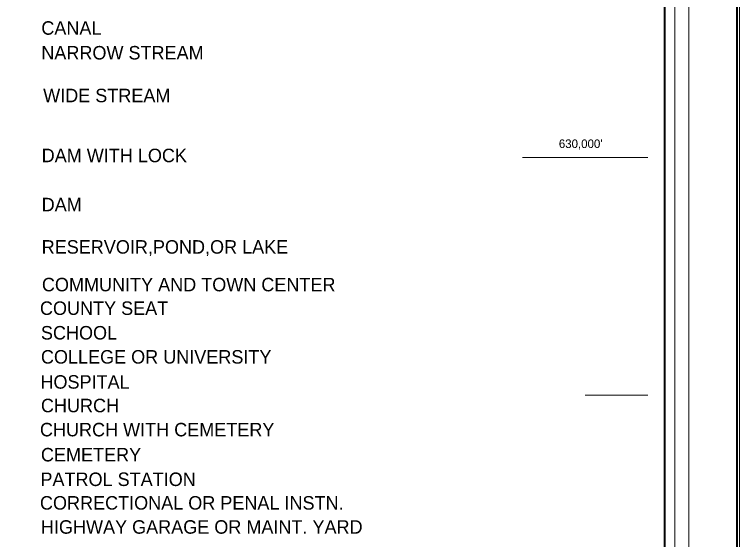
# Model space of a CAD drawing. Extents: x 673408 to 770039, y 165812 to 222209.
# Drawn here: x 760745 to 770039, y 187127 to 193855 of the extents above; entities that cross this region are included whole.
import ezdxf
from ezdxf.enums import TextEntityAlignment as Align

# ---------------------------------------------------------------- set-up
doc = ezdxf.new("R2010")
doc.units = 0
doc.header["$LTSCALE"] = 50
for name, color, linetype, lineweight in [('1', 7, 'Continuous', 25), ('20', 7, 'Continuous', 40), ('61', 7, 'Continuous', 13)]:
    doc.layers.add(name, color=color, linetype=linetype, lineweight=lineweight)

msp = doc.modelspace()

# ---------------------------------------------------------------- linework, layer by layer
at = {"layer": '1', "lineweight": 13}
msp.add_lwpolyline([(770038.55, 165812.15), (673407.9, 165812.15), (673407.9, 222209.2), (770038.55, 222209.2)], close=True, dxfattribs=at)
at = {"layer": '20'}
for points in [[(673442.91, 222174.2), (770003.55, 222174.2), (770003.55, 165847.16), (673442.91, 165847.16)], [(676630.76, 221065.23), (769078.04, 221065.23), (769078.04, 166938.87), (676630.76, 166938.87)]]:
    msp.add_lwpolyline(points, close=True, dxfattribs=at)
at = {"layer": '20', "lineweight": 13}
msp.add_lwpolyline([(676321.57, 221390.7), (676321.57, 166629.59), (676500.12, 166808.26), (676500.12, 221195.87), (769208.65, 221195.87), (769208.65, 166808.26), (676500.12, 166808.26), (676321.57, 166629.59), (769387.23, 166629.59), (769387.23, 221390.7)], close=True, dxfattribs=at)
at = {"layer": '61'}
for points in [[(767255.81, 192024), (767259.81, 192024), (767263.81, 192024), (767267.81, 192024), (767271.81, 192024), (767275.81, 192024), (767279.81, 192024), (767283.81, 192024), (767287.81, 192024), (767291.81, 192024), (767295.81, 192024), (767299.81, 192024), (767303.81, 192024), (767307.81, 192024), (767311.81, 192024), (767315.81, 192024), (767319.81, 192024), (767323.81, 192024), (767327.81, 192024), (767331.81, 192024), (767335.81, 192024), (767339.81, 192024), (767343.81, 192024), (767347.81, 192024), (767351.81, 192024), (767355.81, 192024), (767359.81, 192024), (767363.81, 192024), (767367.81, 192024), (767371.81, 192024), (767375.81, 192024), (767379.81, 192024), (767383.81, 192024), (767387.81, 192024), (767391.81, 192024), (767395.81, 192024), (767399.81, 192024), (767403.81, 192024), (767407.81, 192024), (767411.81, 192024), (767415.81, 192024), (767419.81, 192024), (767423.81, 192024), (767427.81, 192024), (767431.81, 192024), (767435.81, 192024), (767439.81, 192024), (767443.81, 192024), (767447.81, 192024), (767451.81, 192024), (767455.81, 192024), (767459.81, 192024), (767463.81, 192024), (767467.81, 192024), (767471.81, 192024), (767475.81, 192024), (767479.81, 192024), (767483.81, 192024), (767487.81, 192024), (767491.81, 192024), (767495.81, 192024), (767499.81, 192024), (767503.81, 192024), (767507.81, 192024), (767511.81, 192024), (767515.81, 192024), (767519.81, 192024), (767523.81, 192024), (767527.81, 192024), (767531.81, 192024), (767535.81, 192024), (767539.81, 192024), (767543.81, 192024), (767547.81, 192024), (767551.81, 192024), (767555.81, 192024), (767559.81, 192024), (767563.81, 192024), (767567.81, 192024), (767571.81, 192024), (767575.81, 192024), (767579.81, 192024), (767583.81, 192024), (767587.81, 192024), (767591.81, 192024), (767595.81, 192024), (767599.81, 192024), (767603.81, 192024), (767607.81, 192024), (767611.81, 192024), (767615.81, 192024), (767619.81, 192024), (767623.81, 192024), (767627.81, 192024), (767631.81, 192024), (767635.81, 192024), (767639.81, 192024), (767643.81, 192024), (767647.81, 192024), (767651.81, 192024)], [(767651.81, 192024), (767655.81, 192024), (767659.81, 192024), (767663.81, 192024), (767667.81, 192024), (767671.81, 192024), (767675.81, 192024), (767679.81, 192024), (767683.81, 192024), (767687.81, 192024), (767691.81, 192024), (767695.81, 192024), (767699.81, 192024), (767703.81, 192024), (767707.81, 192024), (767711.81, 192024), (767715.81, 192024), (767719.81, 192024), (767723.81, 192024), (767727.81, 192024), (767731.81, 192024), (767735.81, 192024), (767739.81, 192024), (767743.81, 192024), (767747.81, 192024), (767751.81, 192024), (767755.81, 192024), (767759.81, 192024), (767763.81, 192024), (767767.81, 192024), (767771.81, 192024), (767775.81, 192024), (767779.81, 192024), (767783.81, 192024), (767787.81, 192024), (767791.81, 192024), (767795.81, 192024), (767799.81, 192024), (767803.81, 192024), (767807.81, 192024), (767811.81, 192024), (767815.81, 192024), (767819.81, 192024), (767823.81, 192024), (767827.81, 192024), (767831.81, 192024), (767835.81, 192024), (767839.81, 192024), (767843.81, 192024), (767847.81, 192024), (767851.81, 192024), (767855.81, 192024), (767859.81, 192024), (767863.81, 192024), (767867.81, 192024), (767871.81, 192024), (767875.81, 192024), (767879.81, 192024), (767883.81, 192024), (767887.81, 192024), (767891.81, 192024), (767895.81, 192024), (767899.81, 192024), (767903.81, 192024), (767907.81, 192024), (767911.81, 192024), (767915.81, 192024), (767919.81, 192024), (767923.81, 192024), (767927.81, 192024), (767931.81, 192024), (767935.81, 192024), (767939.81, 192024), (767943.81, 192024), (767947.81, 192024), (767951.81, 192024), (767955.81, 192024), (767959.81, 192024), (767963.81, 192024), (767967.81, 192024), (767971.81, 192024), (767975.81, 192024), (767979.81, 192024), (767983.81, 192024), (767987.81, 192024), (767991.81, 192024), (767995.81, 192024), (767999.81, 192024), (768003.81, 192024), (768007.81, 192024), (768011.81, 192024), (768015.81, 192024), (768019.81, 192024), (768023.81, 192024), (768027.81, 192024), (768031.81, 192024), (768035.81, 192024), (768039.81, 192024), (768043.81, 192024), (768047.81, 192024)], [(768047.81, 192024), (768051.81, 192024), (768055.81, 192024), (768059.81, 192024), (768063.81, 192024), (768067.81, 192024), (768071.81, 192024), (768075.81, 192024), (768079.81, 192024), (768083.81, 192024), (768087.81, 192024), (768091.81, 192024), (768095.81, 192024), (768099.81, 192024), (768103.81, 192024), (768107.81, 192024), (768111.81, 192024), (768115.81, 192024), (768119.81, 192024), (768123.81, 192024), (768127.81, 192024), (768131.81, 192024), (768135.81, 192024), (768139.81, 192024), (768143.81, 192024), (768147.81, 192024), (768151.81, 192024), (768155.81, 192024), (768159.81, 192024), (768163.81, 192024), (768167.81, 192024), (768171.81, 192024), (768175.81, 192024), (768179.81, 192024), (768183.81, 192024), (768187.81, 192024), (768191.81, 192024), (768195.81, 192024), (768199.81, 192024), (768203.81, 192024), (768207.81, 192024), (768211.81, 192024), (768215.81, 192024), (768219.81, 192024), (768223.81, 192024), (768227.81, 192024), (768231.81, 192024), (768235.81, 192024), (768239.81, 192024), (768243.81, 192024), (768247.81, 192024), (768251.81, 192024), (768255.81, 192024), (768259.81, 192024), (768263.81, 192024), (768267.81, 192024), (768271.81, 192024), (768275.81, 192024), (768279.81, 192024), (768283.81, 192024), (768287.81, 192024), (768291.81, 192024), (768295.81, 192024), (768299.81, 192024), (768303.81, 192024), (768307.81, 192024), (768311.81, 192024), (768315.81, 192024), (768319.81, 192024), (768323.81, 192024), (768327.81, 192024), (768331.81, 192024), (768335.81, 192024), (768339.81, 192024), (768343.81, 192024), (768347.81, 192024), (768351.81, 192024), (768355.81, 192024), (768359.81, 192024), (768363.81, 192024), (768367.81, 192024), (768371.81, 192024), (768375.81, 192024), (768379.81, 192024), (768383.81, 192024), (768387.81, 192024), (768391.81, 192024), (768395.81, 192024), (768399.81, 192024), (768403.81, 192024), (768407.81, 192024), (768411.81, 192024), (768415.81, 192024), (768419.81, 192024), (768423.81, 192024), (768427.81, 192024), (768431.81, 192024), (768435.81, 192024), (768439.81, 192024), (768443.81, 192024)], [(768443.81, 192024), (768447.81, 192024), (768451.81, 192024), (768455.81, 192024), (768459.81, 192024), (768463.81, 192024), (768467.81, 192024), (768471.81, 192024), (768475.81, 192024), (768479.81, 192024), (768483.81, 192024), (768487.81, 192024), (768491.81, 192024), (768495.81, 192024), (768499.81, 192024), (768503.81, 192024), (768507.81, 192024), (768511.81, 192024), (768515.81, 192024), (768519.81, 192024), (768523.81, 192024), (768527.81, 192024), (768531.81, 192024), (768535.81, 192024), (768539.81, 192024), (768543.81, 192024), (768547.81, 192024), (768551.81, 192024), (768555.81, 192024), (768559.81, 192024), (768563.81, 192024), (768567.81, 192024), (768571.81, 192024), (768575.81, 192024), (768579.81, 192024), (768583.81, 192024), (768587.81, 192024), (768591.81, 192024), (768595.81, 192024), (768599.81, 192024), (768603.81, 192024), (768607.81, 192024), (768611.81, 192024), (768615.81, 192024), (768619.81, 192024), (768623.81, 192024), (768627.81, 192024), (768631.81, 192024), (768635.81, 192024), (768639.81, 192024), (768643.81, 192024), (768647.81, 192024), (768651.81, 192024), (768655.81, 192024), (768659.81, 192024), (768663.81, 192024), (768667.81, 192024), (768671.81, 192024), (768675.81, 192024), (768679.81, 192024), (768683.81, 192024), (768687.81, 192024), (768691.81, 192024), (768695.81, 192024), (768699.81, 192024), (768703.81, 192024), (768707.81, 192024), (768711.81, 192024), (768715.81, 192024), (768719.81, 192024), (768723.81, 192024), (768727.81, 192024), (768731.81, 192024), (768735.81, 192024), (768739.81, 192024), (768743.81, 192024), (768747.81, 192024), (768751.81, 192024), (768755.81, 192024), (768759.81, 192024), (768763.81, 192024), (768767.81, 192024), (768771.81, 192024), (768775.81, 192024), (768779.81, 192024), (768783.81, 192024), (768787.81, 192024), (768791.81, 192024), (768795.81, 192024), (768799.81, 192024), (768803.81, 192024), (768807.81, 192024), (768811.81, 192024), (768815.81, 192024), (768819.81, 192024), (768823.81, 192024), (768827.81, 192024), (768831.81, 192024), (768835.81, 192024), (768839.81, 192024)], [(768839.81, 192024), (768843.81, 192024), (768847.81, 192024), (768851.81, 192024), (768855.81, 192024), (768859.81, 192024), (768864.81, 192024)], [(768060.31, 188976), (768062.31, 188976), (768064.31, 188976), (768066.31, 188976), (768068.31, 188976), (768070.31, 188976), (768072.31, 188976), (768074.31, 188976), (768076.31, 188976), (768078.31, 188976), (768080.31, 188976), (768082.31, 188976), (768084.31, 188976), (768086.31, 188976), (768088.31, 188976), (768090.31, 188976), (768092.31, 188976), (768094.31, 188976), (768096.31, 188976), (768098.31, 188976), (768100.31, 188976), (768102.31, 188976), (768104.31, 188976), (768106.31, 188976), (768108.31, 188976), (768110.31, 188976), (768112.31, 188976), (768114.31, 188976), (768116.31, 188976), (768118.31, 188976), (768120.31, 188976), (768122.31, 188976), (768124.31, 188976), (768126.31, 188976), (768128.31, 188976), (768130.31, 188976), (768132.31, 188976), (768134.31, 188976), (768136.31, 188976), (768138.31, 188976), (768140.31, 188976), (768142.31, 188976), (768144.31, 188976), (768146.31, 188976), (768148.31, 188976), (768150.31, 188976), (768152.31, 188976), (768154.31, 188976), (768156.31, 188976), (768158.31, 188976), (768160.31, 188976), (768162.31, 188976), (768164.31, 188976), (768166.31, 188976), (768168.31, 188976), (768170.31, 188976), (768172.31, 188976), (768174.31, 188976), (768176.31, 188976), (768178.31, 188976), (768180.31, 188976), (768182.31, 188976), (768184.31, 188976), (768186.31, 188976), (768188.31, 188976), (768190.31, 188976), (768192.31, 188976), (768194.31, 188976), (768196.31, 188976), (768198.31, 188976), (768200.31, 188976), (768202.31, 188976), (768204.31, 188976), (768206.31, 188976), (768208.31, 188976), (768210.31, 188976), (768212.31, 188976), (768214.31, 188976), (768216.31, 188976), (768218.31, 188976), (768220.31, 188976), (768222.31, 188976), (768224.31, 188976), (768226.31, 188976), (768228.31, 188976), (768230.31, 188976), (768232.31, 188976), (768234.31, 188976), (768236.31, 188976), (768238.31, 188976), (768240.31, 188976), (768242.31, 188976), (768244.31, 188976), (768246.31, 188976), (768248.31, 188976), (768250.31, 188976), (768252.31, 188976), (768254.31, 188976), (768256.31, 188976), (768258.31, 188976)], [(768258.31, 188976), (768260.31, 188976), (768262.31, 188976), (768264.31, 188976), (768266.31, 188976), (768268.31, 188976), (768270.31, 188976), (768272.31, 188976), (768274.31, 188976), (768276.31, 188976), (768278.31, 188976), (768280.31, 188976), (768282.31, 188976), (768284.31, 188976), (768286.31, 188976), (768288.31, 188976), (768290.31, 188976), (768292.31, 188976), (768294.31, 188976), (768296.31, 188976), (768298.31, 188976), (768300.31, 188976), (768302.31, 188976), (768304.31, 188976), (768306.31, 188976), (768308.31, 188976), (768310.31, 188976), (768312.31, 188976), (768314.31, 188976), (768316.31, 188976), (768318.31, 188976), (768320.31, 188976), (768322.31, 188976), (768324.31, 188976), (768326.31, 188976), (768328.31, 188976), (768330.31, 188976), (768332.31, 188976), (768334.31, 188976), (768336.31, 188976), (768338.31, 188976), (768340.31, 188976), (768342.31, 188976), (768344.31, 188976), (768346.31, 188976), (768348.31, 188976), (768350.31, 188976), (768352.31, 188976), (768354.31, 188976), (768356.31, 188976), (768358.31, 188976), (768360.31, 188976), (768362.31, 188976), (768364.31, 188976), (768366.31, 188976), (768368.31, 188976), (768370.31, 188976), (768372.31, 188976), (768374.31, 188976), (768376.31, 188976), (768378.31, 188976), (768380.31, 188976), (768382.31, 188976), (768384.31, 188976), (768386.31, 188976), (768388.31, 188976), (768390.31, 188976), (768392.31, 188976), (768394.31, 188976), (768396.31, 188976), (768398.31, 188976), (768400.31, 188976), (768402.31, 188976), (768404.31, 188976), (768406.31, 188976), (768408.31, 188976), (768410.31, 188976), (768412.31, 188976), (768414.31, 188976), (768416.31, 188976), (768418.31, 188976), (768420.31, 188976), (768422.31, 188976), (768424.31, 188976), (768426.31, 188976), (768428.31, 188976), (768430.31, 188976), (768432.31, 188976), (768434.31, 188976), (768436.31, 188976), (768438.31, 188976), (768440.31, 188976), (768442.31, 188976), (768444.31, 188976), (768446.31, 188976), (768448.31, 188976), (768450.31, 188976), (768452.31, 188976), (768454.31, 188976), (768456.31, 188976)], [(768456.31, 188976), (768458.31, 188976), (768460.31, 188976), (768462.31, 188976), (768464.31, 188976), (768466.31, 188976), (768468.31, 188976), (768470.31, 188976), (768472.31, 188976), (768474.31, 188976), (768476.31, 188976), (768478.31, 188976), (768480.31, 188976), (768482.31, 188976), (768484.31, 188976), (768486.31, 188976), (768488.31, 188976), (768490.31, 188976), (768492.31, 188976), (768494.31, 188976), (768496.31, 188976), (768498.31, 188976), (768500.31, 188976), (768502.31, 188976), (768504.31, 188976), (768506.31, 188976), (768508.31, 188976), (768510.31, 188976), (768512.31, 188976), (768514.31, 188976), (768516.31, 188976), (768518.31, 188976), (768520.31, 188976), (768522.31, 188976), (768524.31, 188976), (768526.31, 188976), (768528.31, 188976), (768530.31, 188976), (768532.31, 188976), (768534.31, 188976), (768536.31, 188976), (768538.31, 188976), (768540.31, 188976), (768542.31, 188976), (768544.31, 188976), (768546.31, 188976), (768548.31, 188976), (768550.31, 188976), (768552.31, 188976), (768554.31, 188976), (768556.31, 188976), (768558.31, 188976), (768560.31, 188976), (768562.31, 188976), (768564.31, 188976), (768566.31, 188976), (768568.31, 188976), (768570.31, 188976), (768572.31, 188976), (768574.31, 188976), (768576.31, 188976), (768578.31, 188976), (768580.31, 188976), (768582.31, 188976), (768584.31, 188976), (768586.31, 188976), (768588.31, 188976), (768590.31, 188976), (768592.31, 188976), (768594.31, 188976), (768596.31, 188976), (768598.31, 188976), (768600.31, 188976), (768602.31, 188976), (768604.31, 188976), (768606.31, 188976), (768608.31, 188976), (768610.31, 188976), (768612.31, 188976), (768614.31, 188976), (768616.31, 188976), (768618.31, 188976), (768620.31, 188976), (768622.31, 188976), (768624.31, 188976), (768626.31, 188976), (768628.31, 188976), (768630.31, 188976), (768632.31, 188976), (768634.31, 188976), (768636.31, 188976), (768638.31, 188976), (768640.31, 188976), (768642.31, 188976), (768644.31, 188976), (768646.31, 188976), (768648.31, 188976), (768650.31, 188976), (768652.31, 188976), (768654.31, 188976)], [(768654.31, 188976), (768656.31, 188976), (768658.31, 188976), (768660.31, 188976), (768662.31, 188976), (768664.31, 188976), (768666.31, 188976), (768668.31, 188976), (768670.31, 188976), (768672.31, 188976), (768674.31, 188976), (768676.31, 188976), (768678.31, 188976), (768680.31, 188976), (768682.31, 188976), (768684.31, 188976), (768686.31, 188976), (768688.31, 188976), (768690.31, 188976), (768692.31, 188976), (768694.31, 188976), (768696.31, 188976), (768698.31, 188976), (768700.31, 188976), (768702.31, 188976), (768704.31, 188976), (768706.31, 188976), (768708.31, 188976), (768710.31, 188976), (768712.31, 188976), (768714.31, 188976), (768716.31, 188976), (768718.31, 188976), (768720.31, 188976), (768722.31, 188976), (768724.31, 188976), (768726.31, 188976), (768728.31, 188976), (768730.31, 188976), (768732.31, 188976), (768734.31, 188976), (768736.31, 188976), (768738.31, 188976), (768740.31, 188976), (768742.31, 188976), (768744.31, 188976), (768746.31, 188976), (768748.31, 188976), (768750.31, 188976), (768752.31, 188976), (768754.31, 188976), (768756.31, 188976), (768758.31, 188976), (768760.31, 188976), (768762.31, 188976), (768764.31, 188976), (768766.31, 188976), (768768.31, 188976), (768770.31, 188976), (768772.31, 188976), (768774.31, 188976), (768776.31, 188976), (768778.31, 188976), (768780.31, 188976), (768782.31, 188976), (768784.31, 188976), (768786.31, 188976), (768788.31, 188976), (768790.31, 188976), (768792.31, 188976), (768794.31, 188976), (768796.31, 188976), (768798.31, 188976), (768800.31, 188976), (768802.31, 188976), (768804.31, 188976), (768806.31, 188976), (768808.31, 188976), (768810.31, 188976), (768812.31, 188976), (768814.31, 188976), (768816.31, 188976), (768818.31, 188976), (768820.31, 188976), (768822.31, 188976), (768824.31, 188976), (768826.31, 188976), (768828.31, 188976), (768830.31, 188976), (768832.31, 188976), (768834.31, 188976), (768836.31, 188976), (768838.31, 188976), (768840.31, 188976), (768842.31, 188976), (768844.31, 188976), (768846.31, 188976), (768848.31, 188976), (768850.31, 188976), (768852.31, 188976)], [(768852.31, 188976), (768854.31, 188976), (768856.31, 188976), (768858.31, 188976), (768860.31, 188976), (768862.31, 188976), (768864.81, 188976)]]:
    msp.add_lwpolyline(points, dxfattribs=at)

# ---------------------------------------------------------------- texts
at = {"layer": '20'}
for s, p in [('CANAL', (761088.19, 193595.53)), ('NARROW STREAM', (761088.19, 193278.5)), ('WIDE STREAM', (761112.2, 192730.91)), ('DAM WITH LOCK', (761092.99, 191962.36)), ('DAM', (761092.99, 191333.12)), ('RESERVOIR,POND,OR LAKE', (761092.99, 190790.33)), ('COMMUNITY AND TOWN CENTER', (761095.94, 190307.6)), ('COUNTY SEAT', (761070.74, 190005.19)), ('SCHOOL', (761083.34, 189690.18)), ('COLLEGE OR UNIVERSITY', (761083.34, 189381.48)), ('HOSPITAL', (761077.04, 189060.17)), ('CHURCH', (761083.34, 188757.76)), ('CHURCH WITH CEMETERY', (761070.74, 188449.06)), ('CEMETERY', (761083.34, 188127.75)), ('PATROL STATION', (761077.04, 187812.74)), ('CORRECTIONAL OR PENAL INSTN.', (761070.74, 187510.34)), ('HIGHWAY GARAGE OR MAINT. YARD', (761083.34, 187201.63))]:
    msp.add_text(s, height=172.9, dxfattribs=at).set_placement(p)
at = {"layer": '61'}
msp.add_text("630,000'", height=110, dxfattribs=at).set_placement((768002.57, 192143.97), align=Align.CENTER)

doc.saveas('drawing.dxf')
